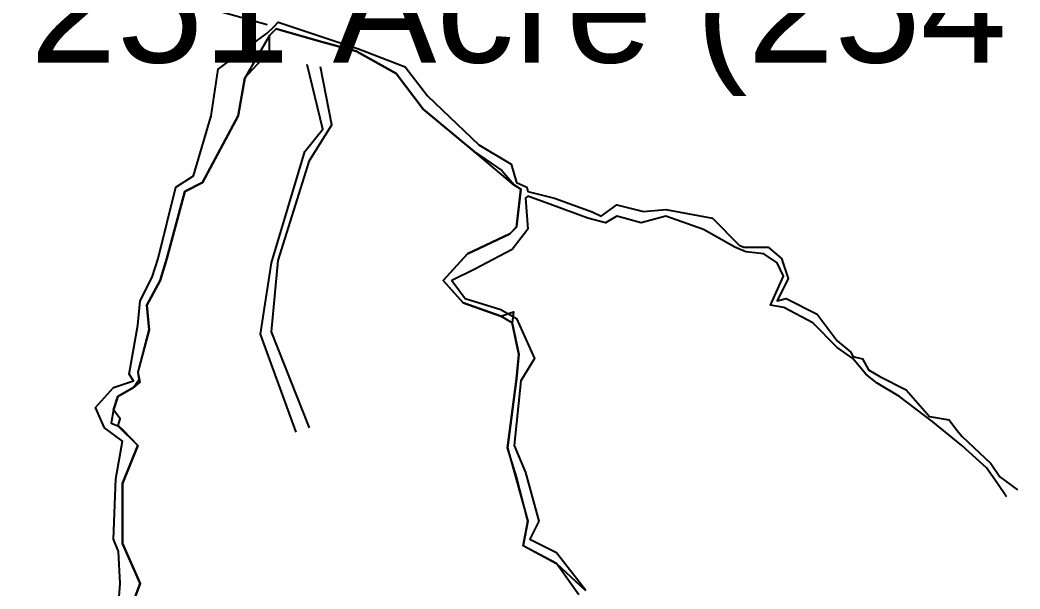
# Model space of a CAD drawing. Header units: metres. Extents: x 201400 to 215600, y 173235 to 1738400.
# Drawn here: x 206076 to 206525.1, y 1733367.6 to 1733623 of the extents above; entities that cross this region are included whole.
import ezdxf

# ---------------------------------------------------------------- set-up
doc = ezdxf.new("R2010")
doc.units = ezdxf.units.M
doc.layers.add('250Acres', color=7, linetype='Continuous', lineweight=25)
doc.layers.add('STREAM', color=7, linetype='Continuous', lineweight=0, true_color=0x3dcfff)
doc.styles.get("Standard").update_dxf_attribs({"font": 'arial.ttf', "height": 50})

msp = doc.modelspace()

# ---------------------------------------------------------------- linework, layer by layer
at = {"layer": 'STREAM'}
for points, elevation in [([(206013, 1733818), (206076, 1733800), (206133, 1733787), (206139, 1733784), (206131, 1733723), (206121, 1733647), (206130, 1733637), (206187, 1733621)], 303.27), ([(206119.3, 1733348.5), (206121, 1733370), (206120.3, 1733384.5), (206118, 1733390), (206119, 1733417), (206122, 1733434), (206114, 1733440), (206110, 1733449), (206118, 1733458), (206127, 1733461), (206125, 1733464), (206129, 1733486), (206130, 1733497), (206135.3, 1733507.5), (206138.09, 1733515.97), (206146, 1733548), (206154, 1733553), (206161.9, 1733580.03), (206165, 1733601), (206187, 1733617.1), (206190, 1733620), (206192, 1733622), (206213, 1733615), (206228, 1733610), (206249, 1733602), (206259, 1733589), (206282, 1733566.9), (206296.59, 1733558.3), (206299, 1733550), (206303.59, 1733548.04), (206304, 1733546), (206316, 1733543), (206333, 1733536.9), (206337, 1733534.9), (206344, 1733540), (206356, 1733537.1), (206366, 1733538), (206387, 1733534), (206399, 1733522), (206401, 1733521), (206412, 1733521), (206418, 1733516), (206421, 1733507), (206416, 1733497), (206420.1, 1733498.02), (206434, 1733491), (206443, 1733479), (206449.16, 1733473.87), (206450, 1733472), (206454.39, 1733470.91), (206457, 1733466), (206462.09, 1733462.95), (206474, 1733457), (206484.5, 1733445), (206493.23, 1733443.57), (206496.76, 1733438.91), (206499.1, 1733436), (206512.04, 1733423.91), (206516, 1733418), (206523.92, 1733412.06)], 315.45), ([(206327, 1733365), (206317, 1733379), (206302, 1733387), (206304, 1733398), (206299, 1733418), (206295, 1733431), (206299, 1733462), (206299.99, 1733472.9), (206297, 1733487), (206292, 1733490), (206275.04, 1733496.09), (206266, 1733506), (206277, 1733518), (206296, 1733527), (206298.93, 1733530.07), (206301, 1733547), (206297.95, 1733548.92), (206280, 1733564), (206257, 1733583), (206245, 1733599), (206227, 1733609), (206212, 1733613), (206191, 1733619), (206188, 1733616), (206177, 1733596.9), (206174, 1733580), (206158, 1733550), (206150, 1733546), (206142, 1733516), (206139, 1733506), (206133, 1733495), (206134, 1733484), (206128.9, 1733465), (206129.8, 1733460.39), (206127, 1733458), (206120, 1733454), (206118, 1733448), (206117, 1733442), (206120, 1733440.9), (206129, 1733432), (206122, 1733415), (206122, 1733390.1), (206122, 1733388), (206130, 1733370), (206122.04, 1733349.09)], 313.05), ([(206122, 1733349), (206130, 1733370), (206122, 1733388), (206122, 1733390), (206122, 1733415), (206129, 1733432), (206122.64, 1733438.54), (206120.1, 1733441), (206121, 1733444), (206118, 1733448), (206120, 1733454), (206127, 1733458), (206129.57, 1733461.82), (206129.1, 1733465), (206134, 1733484), (206133, 1733495), (206139, 1733506), (206142, 1733516), (206150, 1733546), (206158, 1733550), (206174, 1733580), (206177, 1733597), (206188.1, 1733609), (206188, 1733616), (206191, 1733619), (206212, 1733613), (206227, 1733609), (206245, 1733599), (206257, 1733583), (206280, 1733564), (206292.45, 1733555.4), (206297.92, 1733548.94), (206301, 1733547), (206299.02, 1733530.1), (206296, 1733527), (206277, 1733518), (206266, 1733506), (206275, 1733496), (206292, 1733490), (206297.68, 1733491.95), (206297, 1733487), (206300, 1733473), (206299, 1733462), (206295, 1733431), (206304, 1733398), (206302.04, 1733387.09), (206317, 1733379), (206329.9, 1733366.9)], 315.56), ([(206200, 1733438), (206184, 1733482), (206189, 1733514), (206204, 1733564), (206212, 1733574), (206205, 1733603)], 303.79), ([(206206, 1733440), (206189, 1733483), (206192, 1733515), (206206, 1733560), (206216, 1733576), (206211, 1733602)], 303.52), ([(206519, 1733409), (206515, 1733415), (206510, 1733422), (206499, 1733432), (206486, 1733442.67), (206471, 1733454), (206461, 1733460), (206455.9, 1733464), (206450, 1733471), (206443, 1733476), (206432, 1733487), (206419, 1733494), (206413, 1733495), (206418.85, 1733508), (206416, 1733514), (206410.1, 1733518), (206402, 1733519), (206397, 1733521), (206383, 1733528.9), (206366, 1733535), (206355, 1733532), (206344.1, 1733534.97), (206339, 1733532), (206331, 1733534), (206315.09, 1733539.96), (206304, 1733544), (206303, 1733543), (206304.06, 1733529.16), (206297, 1733520), (206280, 1733511), (206270, 1733506), (206276, 1733498), (206292, 1733493), (206299, 1733489), (206307, 1733471), (206301, 1733461), (206298, 1733432), (206303.04, 1733419.91), (206309, 1733398), (206305, 1733390), (206317, 1733384), (206330.08, 1733367.06)], 313.53)]:
    msp.add_lwpolyline(points, dxfattribs=dict(at, elevation=elevation))
at = {"layer": 'STREAM', "linetype": 'Continuous', "lineweight": 25}
for points, elevation in [([(206013, 1733818), (206076, 1733800), (206133, 1733787), (206139, 1733784), (206131, 1733723), (206121, 1733647), (206130, 1733637), (206187, 1733621)], 303.27), ([(206013, 1733818), (206076, 1733800), (206133, 1733787), (206139, 1733784), (206131, 1733723), (206121, 1733647), (206130, 1733637), (206187, 1733621)], 303.27), ([(206119.3, 1733348.5), (206121, 1733370), (206120.3, 1733384.5), (206118, 1733390), (206119, 1733417), (206122, 1733434), (206114, 1733440), (206110, 1733449), (206118, 1733458), (206127, 1733461), (206125, 1733464), (206129, 1733486), (206130, 1733497), (206135.3, 1733507.5), (206138.09, 1733515.97), (206146, 1733548), (206154, 1733553), (206161.9, 1733580.03), (206165, 1733601), (206187, 1733617.1), (206190, 1733620), (206192, 1733622), (206213, 1733615), (206228, 1733610), (206249, 1733602), (206259, 1733589), (206282, 1733566.9), (206296.59, 1733558.3), (206299, 1733550), (206303.59, 1733548.04), (206304, 1733546), (206316, 1733543), (206333, 1733536.9), (206337, 1733534.9), (206344, 1733540), (206356, 1733537.1), (206366, 1733538), (206387, 1733534), (206399, 1733522), (206401, 1733521), (206412, 1733521), (206418, 1733516), (206421, 1733507), (206416, 1733497), (206420.1, 1733498.02), (206434, 1733491), (206443, 1733479), (206449.16, 1733473.87), (206450, 1733472), (206454.39, 1733470.91), (206457, 1733466), (206462.09, 1733462.95), (206474, 1733457), (206484.5, 1733445), (206493.23, 1733443.57), (206496.76, 1733438.91), (206499.1, 1733436), (206512.04, 1733423.91), (206516, 1733418), (206523.92, 1733412.06)], 315.45), ([(206119.3, 1733348.5), (206121, 1733370), (206120.3, 1733384.5), (206118, 1733390), (206119, 1733417), (206122, 1733434), (206114, 1733440), (206110, 1733449), (206118, 1733458), (206127, 1733461), (206125, 1733464), (206129, 1733486), (206130, 1733497), (206135.3, 1733507.5), (206138.09, 1733515.97), (206146, 1733548), (206154, 1733553), (206161.9, 1733580.03), (206165, 1733601), (206187, 1733617.1), (206190, 1733620), (206192, 1733622), (206213, 1733615), (206228, 1733610), (206249, 1733602), (206259, 1733589), (206282, 1733566.9), (206296.59, 1733558.3), (206299, 1733550), (206303.59, 1733548.04), (206304, 1733546), (206316, 1733543), (206333, 1733536.9), (206337, 1733534.9), (206344, 1733540), (206356, 1733537.1), (206366, 1733538), (206387, 1733534), (206399, 1733522), (206401, 1733521), (206412, 1733521), (206418, 1733516), (206421, 1733507), (206416, 1733497), (206420.1, 1733498.02), (206434, 1733491), (206443, 1733479), (206449.16, 1733473.87), (206450, 1733472), (206454.39, 1733470.91), (206457, 1733466), (206462.09, 1733462.95), (206474, 1733457), (206484.5, 1733445), (206493.23, 1733443.57), (206496.76, 1733438.91), (206499.1, 1733436), (206512.04, 1733423.91), (206516, 1733418), (206523.92, 1733412.06)], 315.45), ([(206327, 1733365), (206317, 1733379), (206302, 1733387), (206304, 1733398), (206299, 1733418), (206295, 1733431), (206299, 1733462), (206299.99, 1733472.9), (206297, 1733487), (206292, 1733490), (206275.04, 1733496.09), (206266, 1733506), (206277, 1733518), (206296, 1733527), (206298.93, 1733530.07), (206301, 1733547), (206297.95, 1733548.92), (206280, 1733564), (206257, 1733583), (206245, 1733599), (206227, 1733609), (206212, 1733613), (206191, 1733619), (206188, 1733616), (206177, 1733596.9), (206174, 1733580), (206158, 1733550), (206150, 1733546), (206142, 1733516), (206139, 1733506), (206133, 1733495), (206134, 1733484), (206128.9, 1733465), (206129.8, 1733460.39), (206127, 1733458), (206120, 1733454), (206118, 1733448), (206117, 1733442), (206120, 1733440.9), (206129, 1733432), (206122, 1733415), (206122, 1733390.1), (206122, 1733388), (206130, 1733370), (206122.04, 1733349.09)], 313.05), ([(206327, 1733365), (206317, 1733379), (206302, 1733387), (206304, 1733398), (206299, 1733418), (206295, 1733431), (206299, 1733462), (206299.99, 1733472.9), (206297, 1733487), (206292, 1733490), (206275.04, 1733496.09), (206266, 1733506), (206277, 1733518), (206296, 1733527), (206298.93, 1733530.07), (206301, 1733547), (206297.95, 1733548.92), (206280, 1733564), (206257, 1733583), (206245, 1733599), (206227, 1733609), (206212, 1733613), (206191, 1733619), (206188, 1733616), (206177, 1733596.9), (206174, 1733580), (206158, 1733550), (206150, 1733546), (206142, 1733516), (206139, 1733506), (206133, 1733495), (206134, 1733484), (206128.9, 1733465), (206129.8, 1733460.39), (206127, 1733458), (206120, 1733454), (206118, 1733448), (206117, 1733442), (206120, 1733440.9), (206129, 1733432), (206122, 1733415), (206122, 1733390.1), (206122, 1733388), (206130, 1733370), (206122.04, 1733349.09)], 313.05), ([(206122, 1733349), (206130, 1733370), (206122, 1733388), (206122, 1733390), (206122, 1733415), (206129, 1733432), (206122.64, 1733438.54), (206120.1, 1733441), (206121, 1733444), (206118, 1733448), (206120, 1733454), (206127, 1733458), (206129.57, 1733461.82), (206129.1, 1733465), (206134, 1733484), (206133, 1733495), (206139, 1733506), (206142, 1733516), (206150, 1733546), (206158, 1733550), (206174, 1733580), (206177, 1733597), (206188.1, 1733609), (206188, 1733616), (206191, 1733619), (206212, 1733613), (206227, 1733609), (206245, 1733599), (206257, 1733583), (206280, 1733564), (206292.45, 1733555.4), (206297.92, 1733548.94), (206301, 1733547), (206299.02, 1733530.1), (206296, 1733527), (206277, 1733518), (206266, 1733506), (206275, 1733496), (206292, 1733490), (206297.68, 1733491.95), (206297, 1733487), (206300, 1733473), (206299, 1733462), (206295, 1733431), (206304, 1733398), (206302.04, 1733387.09), (206317, 1733379), (206329.9, 1733366.9)], 315.56), ([(206122, 1733349), (206130, 1733370), (206122, 1733388), (206122, 1733390), (206122, 1733415), (206129, 1733432), (206122.64, 1733438.54), (206120.1, 1733441), (206121, 1733444), (206118, 1733448), (206120, 1733454), (206127, 1733458), (206129.57, 1733461.82), (206129.1, 1733465), (206134, 1733484), (206133, 1733495), (206139, 1733506), (206142, 1733516), (206150, 1733546), (206158, 1733550), (206174, 1733580), (206177, 1733597), (206188.1, 1733609), (206188, 1733616), (206191, 1733619), (206212, 1733613), (206227, 1733609), (206245, 1733599), (206257, 1733583), (206280, 1733564), (206292.45, 1733555.4), (206297.92, 1733548.94), (206301, 1733547), (206299.02, 1733530.1), (206296, 1733527), (206277, 1733518), (206266, 1733506), (206275, 1733496), (206292, 1733490), (206297.68, 1733491.95), (206297, 1733487), (206300, 1733473), (206299, 1733462), (206295, 1733431), (206304, 1733398), (206302.04, 1733387.09), (206317, 1733379), (206329.9, 1733366.9)], 315.56), ([(206200, 1733438), (206184, 1733482), (206189, 1733514), (206204, 1733564), (206212, 1733574), (206205, 1733603)], 303.79), ([(206200, 1733438), (206184, 1733482), (206189, 1733514), (206204, 1733564), (206212, 1733574), (206205, 1733603)], 303.79), ([(206206, 1733440), (206189, 1733483), (206192, 1733515), (206206, 1733560), (206216, 1733576), (206211, 1733602)], 303.52), ([(206206, 1733440), (206189, 1733483), (206192, 1733515), (206206, 1733560), (206216, 1733576), (206211, 1733602)], 303.52), ([(206519, 1733409), (206515, 1733415), (206510, 1733422), (206499, 1733432), (206486, 1733442.67), (206471, 1733454), (206461, 1733460), (206455.9, 1733464), (206450, 1733471), (206443, 1733476), (206432, 1733487), (206419, 1733494), (206413, 1733495), (206418.85, 1733508), (206416, 1733514), (206410.1, 1733518), (206402, 1733519), (206397, 1733521), (206383, 1733528.9), (206366, 1733535), (206355, 1733532), (206344.1, 1733534.97), (206339, 1733532), (206331, 1733534), (206315.09, 1733539.96), (206304, 1733544), (206303, 1733543), (206304.06, 1733529.16), (206297, 1733520), (206280, 1733511), (206270, 1733506), (206276, 1733498), (206292, 1733493), (206299, 1733489), (206307, 1733471), (206301, 1733461), (206298, 1733432), (206303.04, 1733419.91), (206309, 1733398), (206305, 1733390), (206317, 1733384), (206330.08, 1733367.06)], 313.53), ([(206519, 1733409), (206515, 1733415), (206510, 1733422), (206499, 1733432), (206486, 1733442.67), (206471, 1733454), (206461, 1733460), (206455.9, 1733464), (206450, 1733471), (206443, 1733476), (206432, 1733487), (206419, 1733494), (206413, 1733495), (206418.85, 1733508), (206416, 1733514), (206410.1, 1733518), (206402, 1733519), (206397, 1733521), (206383, 1733528.9), (206366, 1733535), (206355, 1733532), (206344.1, 1733534.97), (206339, 1733532), (206331, 1733534), (206315.09, 1733539.96), (206304, 1733544), (206303, 1733543), (206304.06, 1733529.16), (206297, 1733520), (206280, 1733511), (206270, 1733506), (206276, 1733498), (206292, 1733493), (206299, 1733489), (206307, 1733471), (206301, 1733461), (206298, 1733432), (206303.04, 1733419.91), (206309, 1733398), (206305, 1733390), (206317, 1733384), (206330.08, 1733367.06)], 313.53)]:
    msp.add_lwpolyline(points, dxfattribs=dict(at, elevation=elevation))

# ---------------------------------------------------------------- texts
at = {"layer": '250Acres', "linetype": 'Continuous', "lineweight": 40, "ltscale": 50}
msp.add_text('251 Acre (254 Acre)', height=50, dxfattribs=at).set_placement((206080.52, 1733603.9))

doc.saveas('drawing.dxf')
